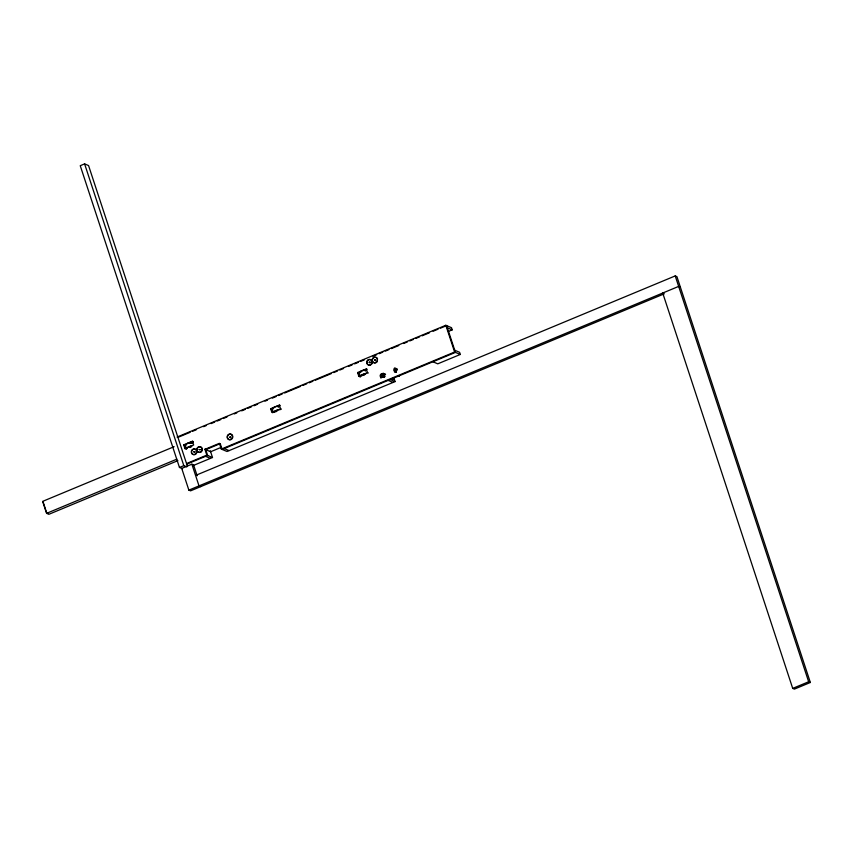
<?xml version="1.0" encoding="UTF-8"?>
<svg xmlns="http://www.w3.org/2000/svg" width="853" height="853" viewBox="0 0 853 853"><rect width="100%" height="100%" fill="white"/><g stroke="black" fill="none" stroke-linecap="round" stroke-linejoin="round"><path stroke-width="1.28" d="M395.547 370.117L395.365 369.498M398.916 375.629L399.033 376.109M393.062 378.924L392.775 378.401L393.297 379.02M363.655 374.915L364.316 374.862M190.677 447.047L189.771 447.313L190.624 446.919M187.361 466.058L88.563 165.567L84.596 163.883L80.246 165.695L179.461 467.455L182.435 468.713M177.072 437.056L445.82 325.281L451.504 327.691L452.218 329.844L448.529 331.369M177.882 437.408L190.155 432.3M192.607 431.277L196.297 429.752M203.654 426.681L206.106 425.668M211.022 423.621L214.7 422.096M217.152 421.073L220.831 419.537M223.294 418.524L226.973 416.989M234.33 413.929L236.793 412.905M241.698 410.858L245.376 409.333M247.828 408.31L251.518 406.774M253.97 405.761L257.649 404.226M265.016 401.166L267.469 400.142M272.374 398.106L276.063 396.57M278.515 395.547L282.194 394.022M284.646 392.998L300.597 386.366M303.06 385.343L306.739 383.807M309.191 382.794L312.87 381.259M315.322 380.235L331.284 373.603M333.736 372.58L337.415 371.055M339.867 370.031L343.556 368.496M348.461 366.459L352.14 364.924M354.592 363.9L358.281 362.376M360.734 361.352L364.412 359.817M373.006 356.245L376.685 354.72M379.137 353.696L382.816 352.161M385.279 351.148L388.957 349.613M391.41 348.589L398.777 345.529M403.682 343.492L407.361 341.957M409.813 340.933L413.502 339.409M415.955 338.385L419.633 336.85M422.086 335.837L429.454 332.766M433.132 331.241L438.047 329.194M440.5 328.17L446.631 325.622L455.438 352.396L222.132 449.435L220.266 443.773M174.14 446.673L42.65 501.372L46.584 513.346L48.856 514.306L177.893 460.641M186.69 444.306L184.504 445.213L185.741 448.955L184.92 448.614L183.694 444.871L192.426 441.236L193.236 441.587L189.323 443.208M281.394 409.173L280.584 408.832L271.883 412.447L270.657 408.704L279.347 405.079L280.168 405.431L277.246 406.646M365.084 374.36L359.646 376.621L358.836 376.28L357.599 372.537L366.3 368.922L367.11 369.264L363.847 370.618M273.642 408.139L271.467 409.045L272.704 412.788M361.672 371.524L358.409 372.878L359.646 376.621M190.773 443.293L192.959 442.387M184.92 448.614L193.652 444.978L192.426 441.236M358.836 376.28L367.526 372.665L368.336 373.006M273.674 412.383L276.948 411.317M190.006 447.484L190.912 447.1M46.584 513.346L176.848 459.17M380.854 374.318L383.306 373.294M382.187 377.175L384.447 376.919L382.187 377.175A1.631 1.514 -67.1 0 1 380.246 376.28A1.631 1.514 -67.1 0 1 381.206 374.179L383.466 373.923A1.631 1.514 -67.1 0 1 385.236 374.456M210.275 450.725L212.514 457.517L206.821 455.118L204.923 449.339L219.413 443.315L221.311 449.083L227.005 451.493L395.099 381.579L393.883 377.89M380.662 376.301L385.577 374.254M384.468 376.376L382.954 375.725L380.673 376.674L381.078 377.922M205.744 449.68L220.234 443.656M380.502 377.666L383.36 376.962L382.954 375.725M394.523 372.121L395.099 371.94M221.481 447.228L210.616 451.749L204.923 449.339M186.882 463.414L206.821 455.118M221.311 449.083L454.617 352.044L460.311 354.453L459.596 352.3L454.724 350.242M186.519 464.245L207.642 455.459L205.402 448.667M179.461 467.455L183.811 465.642L186.786 466.9M197.139 475.771L193.578 464.917L191.872 464.192L181.732 468.414L188.865 490.123L190.571 490.848L664.37 293.773M192.629 465.791L212.514 457.517M460.311 354.453L437.76 363.836L432.887 361.768M195.572 475.43L675.213 275.924L676.919 276.639L810.35 682.485L794.41 689.117L792.714 688.392L662.717 293.037M188.865 490.123L678.657 286.405L680.363 287.13M792.714 688.392L808.655 681.771L810.35 682.485M375.746 360.798L375.117 360.254L375.8 359.859M230.139 437.472C230.928 435.243 228.668 438.506 230.726 436.683M230.79 437.664L230.225 437.493M194.879 451.6L194.463 452.495M392.892 378.348L392.743 378.892M395.376 371.865L395.941 372.324M447.345 327.776L452.218 329.844M394.406 368.069L396.112 368.784M394.374 368.699L396.634 369.658M395.376 369.242L396.912 369.903M397.551 375.853L399.044 376.386M383.466 373.923L382.656 373.582A1.631 1.514 -67.1 0 1 384.596 374.478A1.631 1.514 -67.1 0 1 383.637 376.578M392.583 377.911L394.043 378.529M391.612 378.561L392.508 378.935M390.226 379.51L395.099 381.579M388.136 380.385L393.009 382.443M357.599 372.537L359.23 373.23L360.456 376.973M270.657 408.704L272.288 409.387L273.109 411.882M224.211 448.561L229.084 450.629M183.694 444.871L185.314 445.565L186.551 449.307M205.552 456.323L210.424 458.392M200.711 486.626L199.016 485.911L191.872 464.192M48.322 513.442L46.627 512.717L43.183 502.236M369.861 362.973L369.914 362.173L370.639 362.386M675.213 275.924L808.655 681.771M445.82 325.281L454.617 352.044M395.312 370.405L396.016 372.313M366.3 368.922L367.526 372.665M279.347 405.079L280.584 408.832M84.596 163.883L183.811 465.642M187.329 448.326A3.263 0.842 -18.2 0 1 188.385 446.972A3.263 0.842 -18.2 0 1 192.17 445.842M186.562 444.871A3.263 0.842 -18.2 0 1 187.01 443.549A3.263 0.842 -18.2 0 1 191.211 442.291A3.263 0.842 -18.2 0 1 191.498 443.4M361.043 375.832A3.263 0.842 -18.2 0 1 363.005 374.307A3.263 0.842 -18.2 0 1 366.641 373.497M360.467 372.537A3.263 0.842 -18.2 0 1 360.915 371.215A3.263 0.842 -18.2 0 1 365.127 369.957A3.263 0.842 -18.2 0 1 365.404 371.066M274.293 412.159A3.263 0.842 -18.2 0 1 276.063 410.474A3.263 0.842 -18.2 0 1 280.093 409.749M273.525 408.704A3.263 0.842 -18.2 0 1 273.973 407.371A3.263 0.842 -18.2 0 1 278.174 406.124A3.263 0.842 -18.2 0 1 278.462 407.233M370.511 364.977A2.858 2.644 -67.1 0 1 367.025 361.96A2.858 2.644 -67.1 0 1 371.418 360.126M371.876 360.659A2.858 2.644 -67.1 0 1 371.14 364.615M376.546 362.365A2.858 2.644 -67.1 0 1 372.708 361.597A2.858 2.644 -67.1 0 1 373.977 357.588A2.858 2.644 -67.1 0 1 377.591 359.049M377.463 361.214A2.858 2.644 -67.1 0 1 377.069 361.843M196.659 452.986A2.858 2.644 -67.1 0 1 192.16 453.764A2.858 2.644 -67.1 0 1 193.61 449.168A2.858 2.644 -67.1 0 1 196.883 452.271M201.671 451.365A2.858 2.644 -67.1 0 1 197.214 450.906A2.858 2.644 -67.1 0 1 199.719 446.801A2.858 2.644 -67.1 0 1 202.065 450.736M229.585 439.764A2.858 2.644 -67.1 0 1 227.602 436.086A2.858 2.644 -67.1 0 1 231.494 434.465A2.858 2.644 -67.1 0 1 232.112 438.709M231.589 439.22A2.858 2.644 -67.1 0 1 230.278 439.764M396.336 371.833A1.631 1.514 -67.1 0 1 394.651 369.914A1.631 1.514 -67.1 0 1 397.061 368.912M381.835 377.506A1.631 1.514 -67.1 0 1 382.016 374.531M385.108 376.418A1.631 1.514 -67.1 0 1 384.81 376.717M193.78 451.802L194.729 451.941L193.78 451.802M199.186 449.552L200.135 449.691L199.186 449.552M369.178 362.28L370.117 362.429L369.178 362.28M374.584 360.03L375.533 360.179L374.584 360.03M370.852 364.487A2.858 2.644 -67.1 0 0 370.543 359.635A2.858 2.644 -67.1 0 0 366.694 362.578A2.858 2.644 -67.1 0 0 370.852 364.487M376.258 362.237A2.858 2.644 -67.1 0 0 375.96 357.386A2.858 2.644 -67.1 0 0 372.1 360.329A2.858 2.644 -67.1 0 0 376.258 362.237M195.454 454.009A2.858 2.644 -67.1 0 0 195.156 449.158A2.858 2.644 -67.1 0 0 191.296 452.09A2.858 2.644 -67.1 0 0 195.454 454.009M200.871 451.759A2.858 2.644 -67.1 0 0 200.562 446.908A2.858 2.644 -67.1 0 0 196.702 449.84A2.858 2.644 -67.1 0 0 200.871 451.759M231.312 439.103A2.858 2.644 -67.1 0 0 231.003 434.241A2.858 2.644 -67.1 0 0 227.143 437.184A2.858 2.644 -67.1 0 0 231.312 439.103M395.899 371.364A1.631 1.514 -67.1 0 0 396.25 368.571A1.631 1.514 -67.1 0 0 393.798 369.786A1.631 1.514 -67.1 0 0 395.899 371.364"/></g></svg>
